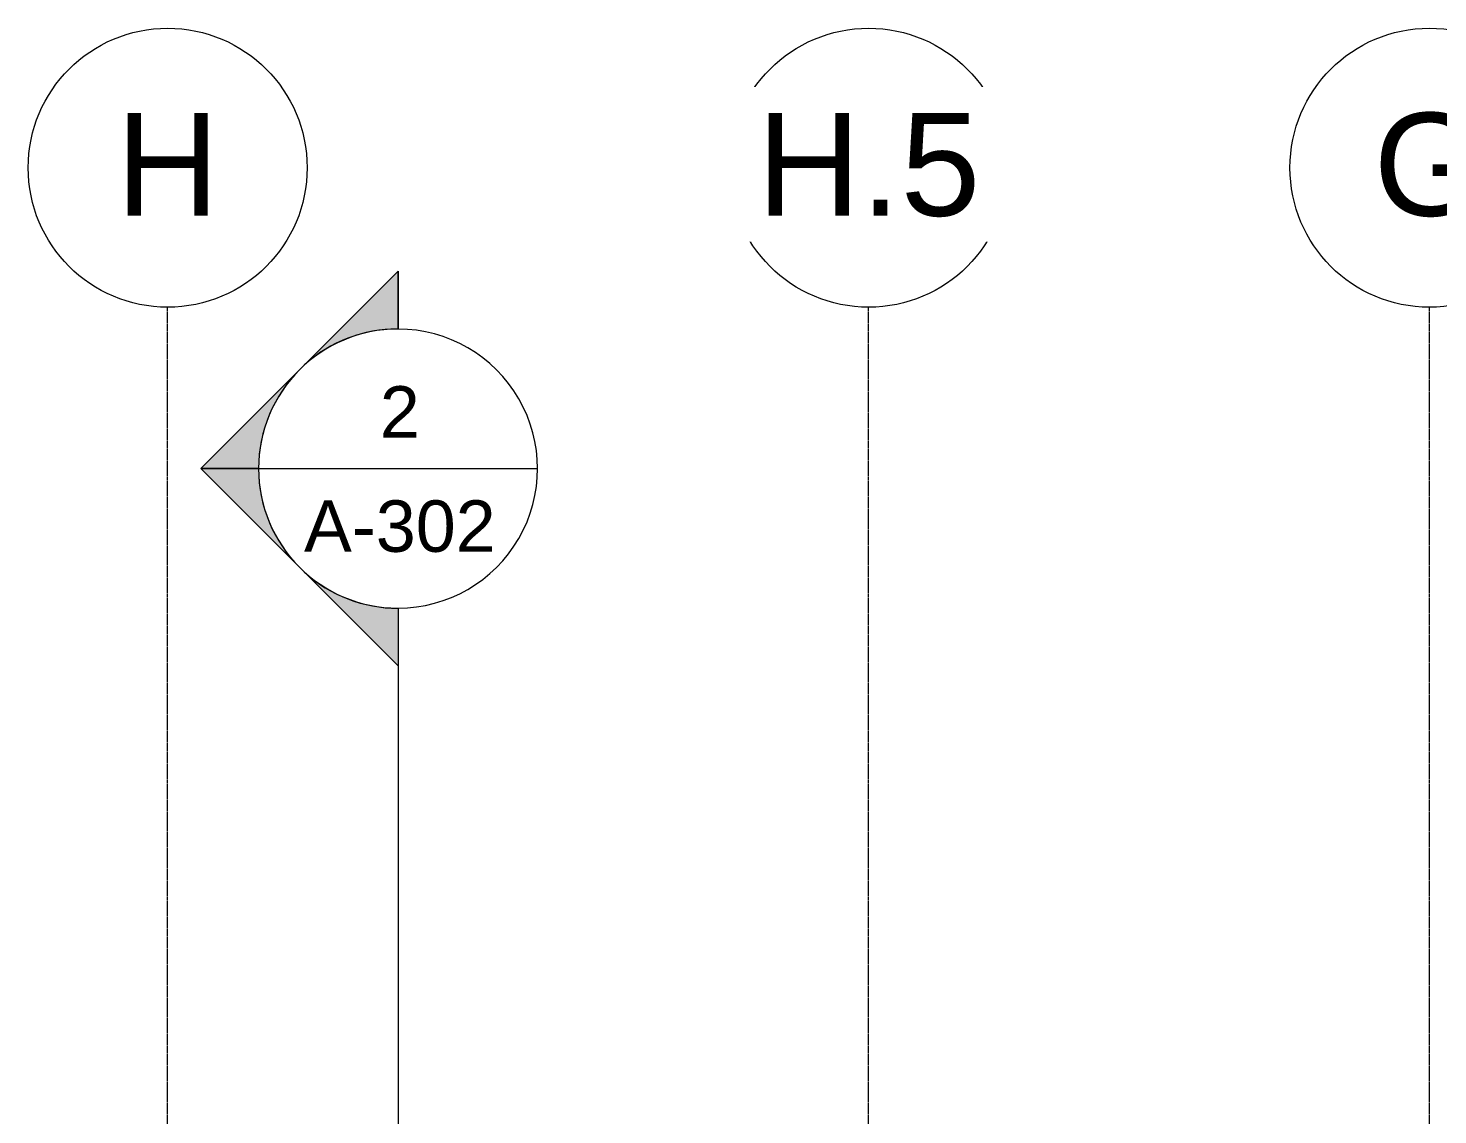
# Model space of a CAD drawing. Header units: inches. Extents: x -27425 to 3657, y -265 to 853.
# Drawn here: x -22832.3 to -22347.2, y 370.8 to 744.7 of the extents above; entities that cross this region are included whole.
import ezdxf

# ---------------------------------------------------------------- set-up
doc = ezdxf.new("R2010")
doc.units = ezdxf.units.IN
doc.header["$MEASUREMENT"] = 0
doc.linetypes.add('Grid Line 1_2_', pattern=[0.8749999999999999, 0.4999999999999999, -0.125, 0.125, -0.125])
for name, color, linetype, lineweight in [('G-ANNO-SYMB', 111, 'Continuous', 9), ('S-GRID', 1, 'Continuous', 9), ('S-GRID-IDEN', 1, 'Continuous', 9)]:
    doc.layers.add(name, color=color, linetype=linetype, lineweight=lineweight)
doc.styles.add('Arial_1', font='arial.ttf', dxfattribs={"height": 35.40718562874248})
doc.styles.add('Arial_2', font='arial.ttf', dxfattribs={"height": 17.70359281437124})

# ---------------------------------------------------------------- blocks, each defined once
blk = doc.blocks.new('Grid - Grid Head - Circle-14747-Section 15')
at = {"layer": 'S-GRID-IDEN'}
blk.add_circle((-21143.80281039637, 696.6588239577899), 48, dxfattribs=at)
blk = doc.blocks.new('Section - Section Head - Filled-1526-Section 15')
at = {"layer": 'G-ANNO-SYMB'}
h = blk.add_hatch(color=256, dxfattribs=at)
edge = h.paths.add_edge_path(flags=0)
edge.add_arc((-22069.38845523002, 593.1570754422742), 48.06247118192713, 89.99999999999989, 132.0783950246226, ccw=False)
edge.add_line((-22069.38845523002, 641.2195466242014), (-22069.38845523002, 661.0393264361825))
edge.add_line((-22069.38845523002, 661.0393264361825), (-22101.59736594329, 628.8304157229086))
h = blk.add_hatch(color=256, dxfattribs=at)
edge = h.paths.add_edge_path(flags=0)
edge.add_line((-22103.32958072698, 627.0982009392283), (-22137.27070622393, 593.1570754422742))
edge.add_line((-22137.27070622393, 593.1570754422742), (-22117.38845523002, 593.157075442274))
edge.add_arc((-22069.38845523002, 593.1570754422735), 48.00000000000296, 135, 179.9999999999997, ccw=False)
h = blk.add_hatch(color=256, dxfattribs=at)
edge = h.paths.add_edge_path(flags=0)
edge.add_arc((-22069.38845523002, 593.157075442274), 47.99999999999977, 180.0000000000001, 224.9999999999984, ccw=False)
edge.add_line((-22117.38845523002, 593.1570754422742), (-22137.27070622393, 593.1570754422743))
edge.add_line((-22137.27070622393, 593.1570754422743), (-22103.32958072698, 559.21594994532))
h = blk.add_hatch(color=256, dxfattribs=at)
edge = h.paths.add_edge_path(flags=0)
edge.add_line((-22101.59736594329, 557.4837351616393), (-22069.38845523002, 525.2748244483652))
edge.add_line((-22069.38845523002, 525.2748244483652), (-22069.38845523002, 545.0946042603463))
edge.add_arc((-22069.38845523002, 593.1570754422737), 48.06247118192778, 227.9216049753765, 270, ccw=False)
for p, q in [((-22137.27070622393, 593.1570754422743), (-22069.38845523002, 661.0393264361825)), ((-22101.59736594329, 628.8304157229086), (-22069.38845523002, 661.0393264361825)), ((-22069.38845523002, 641.157075442274), (-22069.38845523002, 661.0393264361825)), ((-22069.38845523002, 661.0393264361825), (-22069.38845523002, 641.2195466242014)), ((-22137.27070622393, 593.1570754422742), (-22103.32958072698, 627.0982009392283)), ((-22137.27070622393, 593.1570754422743), (-22069.38845523002, 525.2748244483656)), ((-22117.38845523002, 593.157075442274), (-22137.27070622393, 593.1570754422742)), ((-22103.32958072698, 559.21594994532), (-22137.27070622393, 593.1570754422743)), ((-22137.27070622393, 593.1570754422743), (-22117.38845523002, 593.1570754422742)), ((-22069.38845523002, 525.2748244483652), (-22101.59736594329, 557.4837351616393)), ((-22069.38845523002, 545.157075442274), (-22069.38845523002, 525.2748244483656)), ((-22069.38845523002, 545.0946042603463), (-22069.38845523002, 525.2748244483652))]:
    blk.add_line(p, q, dxfattribs=at)
for centre, radius, start, end in [((-22069.38845523002, 593.157075442274), 47.99999999999989, 89.99999999999987, 269.9999999999995), ((-22069.38845523002, 593.1570754422742), 48.06247118192713, 89.99999999999953, 132.0783950246223), ((-22069.38845523002, 593.157075442274), 47.99999999999994, 269.9999999999996, 89.99999999999993), ((-22069.38845523002, 593.1570754422735), 48.00000000000296, 134.9999999999997, 179.9999999999993), ((-22069.38845523002, 593.157075442274), 47.99999999999977, 179.9999999999997, 224.999999999998), ((-22069.38845523002, 593.1570754422737), 48.06247118192778, 227.9216049753762, 269.9999999999996)]:
    blk.add_arc(centre, radius, start, end, dxfattribs=at)

msp = doc.modelspace()

# ---------------------------------------------------------------- linework, layer by layer
at = {"layer": 'G-ANNO-SYMB'}
for p, q in [((-22753.01494686109, 593.157075442274), (-22657.01494686109, 593.157075442274)), ((-22705.01494686111, 545.1570754422745), (-22705.01494686111, -54.81696767603199))]:
    msp.add_line(p, q, dxfattribs=at)
at = {"layer": 'S-GRID', "linetype": 'Grid Line 1_2_'}
for p, q in [((-22784.30281039639, -132), (-22784.30281039639, 648.6588239577904)), ((-22543.05281039639, -132), (-22543.05281039639, 648.6588239577904)), ((-22350.05281039639, -132), (-22350.05281039639, 648.6588239577904))]:
    msp.add_line(p, q, dxfattribs=at)

# ---------------------------------------------------------------- block references
at = {"layer": 'G-ANNO-SYMB'}
msp.add_blockref('Section - Section Head - Filled-1526-Section 15', (-635.6264916310573, 0), dxfattribs=at)
at = {"layer": 'S-GRID-IDEN'}
for p in [(-1640.499999999988, 0), (-1399.249999999987, 0), (-1206.249999999988, 0)]:
    msp.add_blockref('Grid - Grid Head - Circle-14747-Section 15', p, dxfattribs=at)

# ---------------------------------------------------------------- texts
at = {"layer": 'G-ANNO-SYMB', "char_height": 17.70359281437124, "attachment_point": 2, "line_spacing_factor": 0.9385317878468563, "style": 'Arial_2'}
for s, insert, width in [('2', (-22704.40020689922, 621.4953245809786), 16.41599999999998), ('A-302', (-22704.40020689922, 582.222836202313), 78.62399999999991)]:
    msp.add_mtext(s, dxfattribs=dict(at, insert=insert, width=width))

# ---------------------------------------------------------------- next in the draw order: texts
at = {"layer": 'S-GRID-IDEN', "char_height": 35.40718562874248, "attachment_point": 2, "line_spacing_factor": 0.9385317878468563, "style": 'Arial_1', "bg_fill": 3, "box_fill_scale": 1.25, "bg_fill_color": 0, "bg_fill_transparency": 0}
for s, insert, width in [('H', (-22784.31203769844, 715.5325608676554), 42.33599999999995), ('H.5', (-22543.06203769844, 715.5325608676554), 91.5839999999999), ('G', (-22350.06203769844, 715.5325608676554), 45.79199999999995)]:
    msp.add_mtext(s, dxfattribs=dict(at, insert=insert, width=width))

doc.saveas('drawing.dxf')
